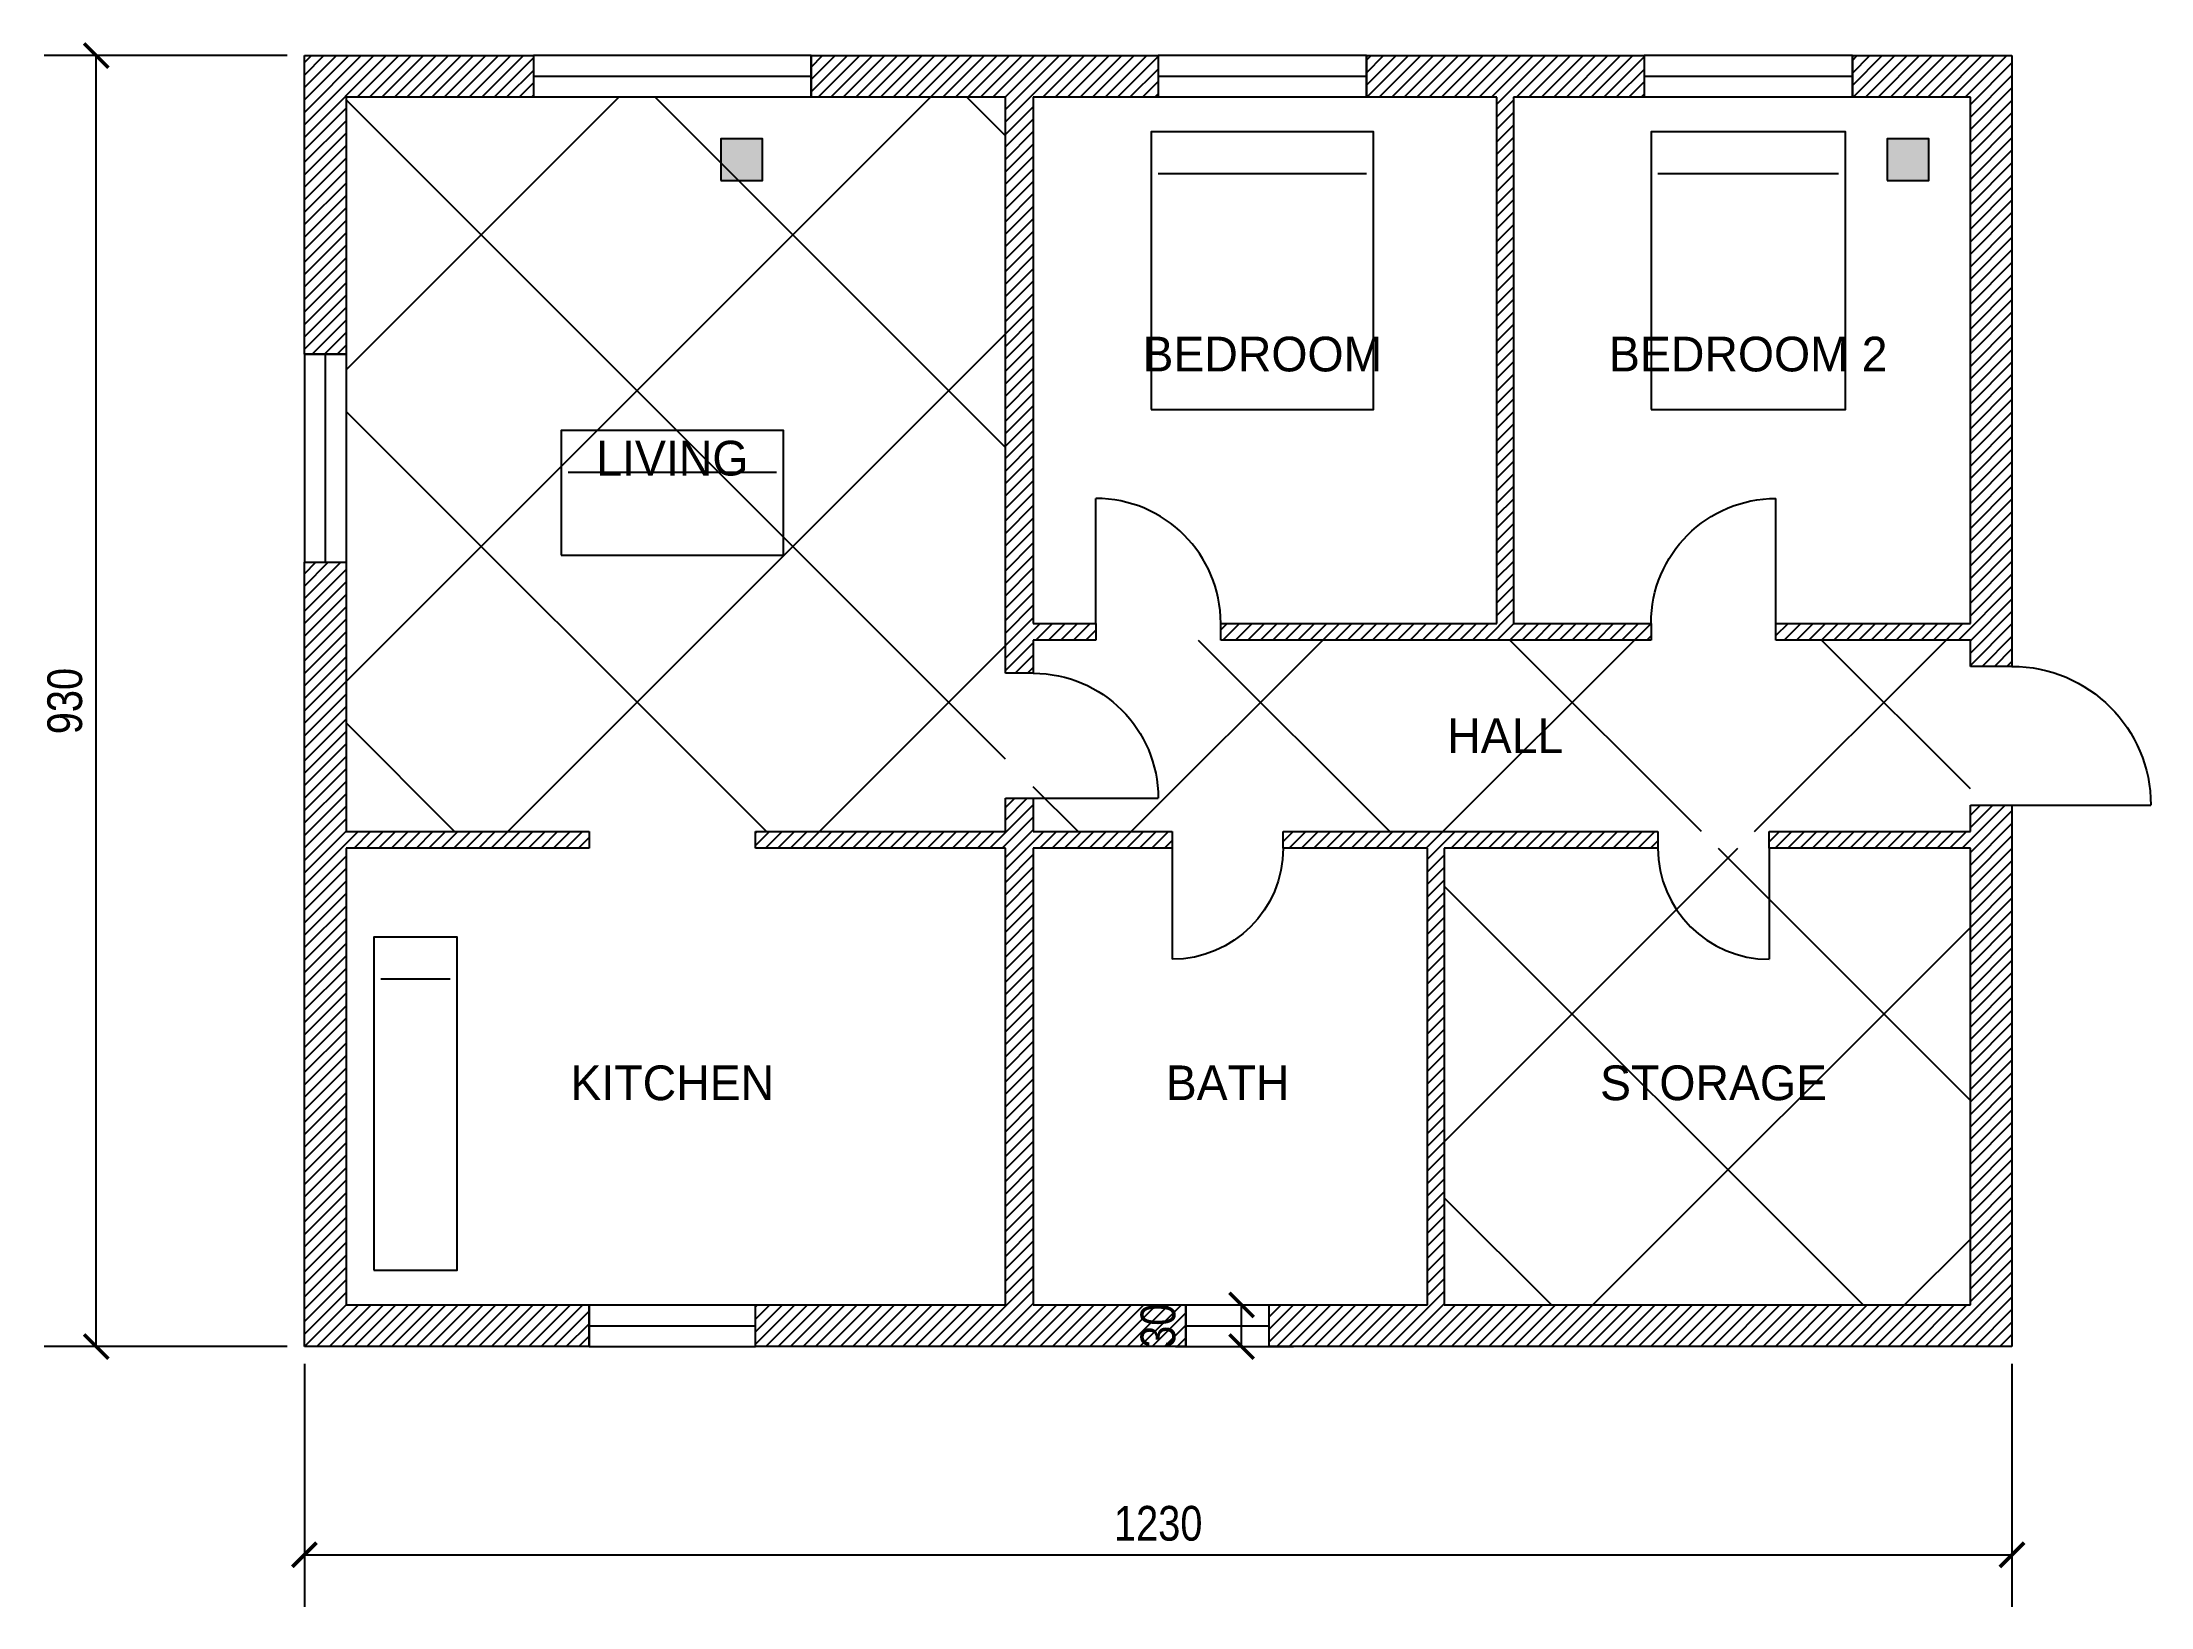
# Model space of a CAD drawing. Header units: metres. Extents: x -2 to 13.2, y -2 to 9.2.
import ezdxf
from ezdxf.enums import TextEntityAlignment as Align

# ---------------------------------------------------------------- set-up
doc = ezdxf.new("R2010")
doc.units = ezdxf.units.M
for name, color, linetype in [('L01', 7, 'Continuous'), ('L02', 7, 'Continuous'), ('L03', 7, 'Continuous'), ('L07', 7, 'Continuous'), ('L08', 7, 'Continuous'), ('L12', 7, 'Continuous'), ('L20', 7, 'Continuous'), ('L21', 7, 'Continuous'), ('L40', 7, 'Continuous')]:
    doc.layers.add(name, color=color, linetype=linetype)
doc.styles.add('OpenSansCondensed-Light', font='OpenSansCondensed-Light.ttf')
doc.dimstyles.new('EZDXF', dxfattribs={"dimtxt": 0.25, "dimasz": 0.175, "dimexe": 0.375, "dimexo": 0.125, "dimgap": 0.1, "dimtad": 1, "dimlfac": 100, "dimzin": 12, "dimdsep": 46, "dimtxsty": 'OpenSansCondensed-Light', "dimblk": 'ARCHTICK', "dimcen": 2.5, "dimazin": 3, "dimtfac": 0.5, "dimtmove": 2, "dimatfit": 3})

# ---------------------------------------------------------------- blocks, each defined once
blk = doc.blocks.new('DOOR_SWING')
blk.add_line((0, 0), (0, 1))
blk.add_arc((0, 0), 1, 0, 90)
blk = doc.blocks.new('WINDOW_3L')
for p, q in [((0, 0.5), (1, 0.5)), ((0, -0.5), (0, 0.5)), ((1, -0.5), (1, 0.5)), ((0, 0), (1, 0)), ((0, -0.5), (1, -0.5))]:
    blk.add_line(p, q)
blk = doc.blocks.new('COLUMN')
blk.add_hatch(color=7).paths.add_polyline_path([(-0.5, -0.5), (0.5, -0.5), (0.5, 0.5), (-0.5, 0.5)])
blk.add_lwpolyline([(-0.5, -0.5), (0.5, -0.5), (0.5, 0.5), (-0.5, 0.5)], close=True)
blk = doc.blocks.new('FURN_160x200')
blk.add_line((-0.75, 0.7), (0.75, 0.7))
blk.add_lwpolyline([(-0.8, -1), (0.8, -1), (0.8, 1), (-0.8, 1)], close=True)
blk = doc.blocks.new('FURN_140x200')
blk.add_line((-0.65, 0.7), (0.65, 0.7))
blk.add_lwpolyline([(-0.7, -1), (0.7, -1), (0.7, 1), (-0.7, 1)], close=True)
blk = doc.blocks.new('FURN_160x90')
blk.add_line((-0.75, 0.15), (0.75, 0.15))
blk.add_lwpolyline([(-0.8, -0.45), (0.8, -0.45), (0.8, 0.45), (-0.8, 0.45)], close=True)
blk = doc.blocks.new('FURN_60x240')
blk.add_line((-0.25, 0.9), (0.25, 0.9))
blk.add_lwpolyline([(-0.3, -1.2), (0.3, -1.2), (0.3, 1.2), (-0.3, 1.2)], close=True)
blk = doc.blocks.new('_ARCHTICK')
at = {"color": 0, "linetype": 'BYBLOCK', "const_width": 0.15}
blk.add_lwpolyline([(-0.5, -0.5), (0.5, 0.5)], dxfattribs=at)

msp = doc.modelspace()

# ---------------------------------------------------------------- hatches: boundary and pattern name
at = {"layer": 'L02'}
h = msp.add_hatch(dxfattribs=at)
h.set_pattern_fill('ANSI31', scale=0.02)
h.paths.add_polyline_path([(-0.15, 8.85), (-0.15, 9), (-0.15, 9.15), (0, 9.15), (0.15, 9.15), (1.5, 9.15), (1.5, 8.85), (0.15, 8.85), (0.15, 7), (-0.15, 7)])
h = msp.add_hatch(dxfattribs=at)
h.set_pattern_fill('ANSI31', scale=0.02)
h.paths.add_polyline_path([(4.9, 9.15), (5.1, 9.15), (6, 9.15), (6, 8.85), (5.1, 8.85), (5.1, 5.06), (5.55, 5.06), (5.55, 4.94), (5.1, 4.94), (5.1, 4.7), (4.9, 4.7), (4.9, 4.94), (4.9, 5.06), (4.9, 8.85), (3.5, 8.85), (3.5, 9.15)])
h = msp.add_hatch(dxfattribs=at)
h.set_pattern_fill('ANSI31', scale=0.02)
h.paths.add_polyline_path([(8.44, 9.15), (8.56, 9.15), (9.5, 9.15), (9.5, 8.85), (8.56, 8.85), (8.56, 5.06), (9.55, 5.06), (9.55, 4.94), (8.56, 4.94), (8.44, 4.94), (6.45, 4.94), (6.45, 5.06), (8.44, 5.06), (8.44, 8.85), (7.5, 8.85), (7.5, 9.15)])
h = msp.add_hatch(dxfattribs=at)
h.set_pattern_fill('ANSI31', scale=0.02)
h.paths.add_polyline_path([(11.85, 9.15), (12, 9.15), (12.15, 9.15), (12.15, 9), (12.15, 8.85), (12.15, 5.06), (12.15, 4.94), (12.15, 4.75), (11.85, 4.75), (11.85, 4.94), (10.45, 4.94), (10.45, 5.06), (11.85, 5.06), (11.85, 8.85), (11, 8.85), (11, 9.15)])
h = msp.add_hatch(dxfattribs=at)
h.set_pattern_fill('ANSI31', scale=0.02)
h.paths.add_polyline_path([(-0.15, 3.44), (-0.15, 3.56), (-0.15, 5.5), (0.15, 5.5), (0.15, 3.56), (1.9, 3.56), (1.9, 3.44), (0.15, 3.44), (0.15, 0.15), (1.9, 0.15), (1.9, -0.15), (0.15, -0.15), (0, -0.15), (-0.15, -0.15), (-0.15, 0), (-0.15, 0.15)])
h = msp.add_hatch(dxfattribs=at)
h.set_pattern_fill('ANSI31', scale=0.02)
h.paths.add_polyline_path([(5.1, -0.15), (4.9, -0.15), (3.1, -0.15), (3.1, 0.15), (4.9, 0.15), (4.9, 3.44), (3.1, 3.44), (3.1, 3.56), (4.9, 3.56), (4.9, 3.8), (5.1, 3.8), (5.1, 3.56), (6.1, 3.56), (6.1, 3.44), (5.1, 3.44), (5.1, 0.15), (6.2, 0.15), (6.2, -0.15)])
h = msp.add_hatch(dxfattribs=at)
h.set_pattern_fill('ANSI31', scale=0.02)
h.paths.add_polyline_path([(12.15, 3.56), (12.15, 3.44), (12.15, 0.15), (12.15, 0), (12.15, -0.15), (12, -0.15), (11.85, -0.15), (8.06, -0.15), (7.94, -0.15), (6.8, -0.15), (6.8, 0.15), (7.94, 0.15), (7.94, 3.44), (6.9, 3.44), (6.9, 3.56), (7.94, 3.56), (8.06, 3.56), (9.6, 3.56), (9.6, 3.44), (8.06, 3.44), (8.06, 0.15), (11.85, 0.15), (11.85, 3.44), (10.4, 3.44), (10.4, 3.56), (11.85, 3.56), (11.85, 3.75), (12.15, 3.75)])
at = {"layer": 'L40'}
h = msp.add_hatch(dxfattribs=at)
h.set_pattern_fill('ANSI37', scale=0.5)
h.paths.add_polyline_path([(0.15, 8.85), (4.9, 8.85), (4.9, 5.06), (4.9, 4.94), (4.9, 3.56), (0.15, 3.56)])
h = msp.add_hatch(dxfattribs=at)
h.set_pattern_fill('ANSI37', scale=0.5)
h.paths.add_polyline_path([(5.1, 3.56), (5.1, 4.94), (8.44, 4.94), (8.56, 4.94), (11.85, 4.94), (11.85, 3.56), (8.06, 3.56), (7.94, 3.56)])
h = msp.add_hatch(dxfattribs=at)
h.set_pattern_fill('ANSI37', scale=0.5)
h.paths.add_polyline_path([(11.85, 3.44), (11.85, 0.15), (8.06, 0.15), (8.06, 3.44)])

# ---------------------------------------------------------------- linework, layer by layer
at = {"layer": 'L01'}
for p, q in [((-0.15, 7), (-0.15, 9.15)), ((-0.15, 7), (-0.15, 9.15)), ((-0.15, 9.15), (1.5, 9.15)), ((-0.15, 9.15), (1.5, 9.15)), ((1.5, 9.15), (1.5, 8.85)), ((3.5, 9.15), (6, 9.15)), ((3.5, 8.85), (3.5, 9.15)), ((3.5, 8.9536), (3.5, 9.14498)), ((6, 9.15), (6, 8.85)), ((6, 9.12918), (6, 8.90738)), ((7.5, 9.15), (9.5, 9.15)), ((7.5, 8.85), (7.5, 9.15)), ((9.5, 9.15), (9.5, 8.85)), ((11, 9.15), (12.15, 9.15)), ((11, 8.85), (11, 9.15)), ((11.01315, 9.15), (12.00613, 9.15)), ((12.15, 9.15), (12.15, 4.75)), ((1.5, 8.85), (0.15, 8.85)), ((1.5, 8.85), (0.15, 8.85)), ((0.15, 8.85), (0.15, 7)), ((4.9, 8.85), (3.5, 8.85)), ((4.9, 4.7), (4.9, 8.85)), ((6, 8.85), (5.1, 8.85)), ((6, 8.85), (5.1, 8.85)), ((5.1, 8.85), (5.1, 5.06)), ((8.44, 8.85), (7.5, 8.85)), ((8.44, 5.06), (8.44, 8.85)), ((9.5, 8.85), (8.56, 8.85)), ((8.56, 8.85), (8.56, 5.06)), ((8.56, 8.85), (8.56, 5.06)), ((11.85, 8.85), (11, 8.85)), ((11.85, 5.06), (11.85, 8.85)), ((0.15, 7), (-0.15, 7)), ((-0.15, -0.15), (-0.15, 5.5)), ((-0.15, 5.5), (0.15, 5.5)), ((0.15, 5.5), (0.15, 3.56)), ((5.1, 5.06), (5.55, 5.06)), ((5.1, 5.06), (5.55, 5.06)), ((5.55, 5.06), (5.55, 4.94)), ((6.45, 4.94), (6.45, 5.06)), ((6.45, 5.06), (8.44, 5.06)), ((8.56, 5.06), (9.55, 5.06)), ((8.56, 5.06), (9.55, 5.06)), ((9.55, 5.06), (9.55, 4.94)), ((10.45, 4.94), (10.45, 5.06)), ((10.45, 5.06), (11.85, 5.06)), ((5.55, 4.94), (5.1, 4.94)), ((5.1, 4.94), (5.1, 4.7)), ((9.55, 4.94), (6.45, 4.94)), ((9.02626, 4.94), (7.51957, 4.94)), ((11.85, 4.94), (10.45, 4.94)), ((11.71243, 4.94), (10.62098, 4.94)), ((11.85, 4.75), (11.85, 4.94)), ((11.85, 4.75), (11.85, 4.94)), ((12.15, 4.75), (11.85, 4.75)), ((12.09507, 4.75), (11.91322, 4.75)), ((5.1, 4.7), (4.9, 4.7)), ((4.9, 3.56), (4.9, 3.8)), ((4.9, 3.8), (5.1, 3.8)), ((5.1, 3.8), (5.1, 3.56)), ((11.85, 3.56), (11.85, 3.75)), ((11.85, 3.75), (12.15, 3.75)), ((11.85491, 3.75), (12.07403, 3.75)), ((12.15, 3.75), (12.15, -0.15)), ((0.15, 3.56), (1.9, 3.56)), ((1.9, 3.56), (1.9, 3.44)), ((3.1, 3.44), (3.1, 3.56)), ((3.1, 3.56), (4.9, 3.56)), ((5.1, 3.56), (6.1, 3.56)), ((6.1, 3.56), (6.1, 3.44)), ((6.9, 3.44), (6.9, 3.56)), ((6.9, 3.56), (9.6, 3.56)), ((9.6, 3.56), (9.6, 3.44)), ((10.4, 3.44), (10.4, 3.56)), ((10.4, 3.56), (11.85, 3.56)), ((1.9, 3.44), (0.15, 3.44)), ((0.15, 3.44), (0.15, 0.15)), ((0.15, 3.44), (0.15, 0.15)), ((4.9, 3.44), (3.1, 3.44)), ((4.63467, 3.44), (3.59216, 3.44)), ((4.9, 0.15), (4.9, 3.44)), ((4.9, 0.15), (4.9, 3.44)), ((6.1, 3.44), (5.1, 3.44)), ((5.1, 3.44), (5.1, 0.15)), ((7.94, 3.44), (6.9, 3.44)), ((7.94, 0.15), (7.94, 3.44)), ((9.6, 3.44), (8.06, 3.44)), ((8.06, 3.44), (8.06, 0.15)), ((8.06, 3.44), (8.06, 0.15)), ((11.85, 3.44), (10.4, 3.44)), ((11.85, 3.44), (10.4, 3.44)), ((11.85, 0.15), (11.85, 3.44)), ((11.85, 1.02766), (11.85, 2.46269)), ((0.15, 0.15), (1.9, 0.15)), ((1.9, 0.15), (1.9, -0.15)), ((3.1, -0.15), (3.1, 0.15)), ((3.1, 0.15), (4.9, 0.15)), ((3.1, -0.00753), (3.1, 0.09456)), ((5.1, 0.15), (6.2, 0.15)), ((5.1, 0.15), (6.2, 0.15)), ((6.2, 0.15), (6.2, -0.15)), ((6.8, -0.15), (6.8, 0.15)), ((6.8, 0.15), (7.94, 0.15)), ((6.8, -0.13632), (6.8, 0.05111)), ((8.06, 0.15), (11.85, 0.15)), ((9.9488, 0.15), (10.2611, 0.15)), ((1.9, -0.15), (-0.15, -0.15)), ((6.2, -0.15), (3.1, -0.15)), ((12.15, -0.15), (6.8, -0.15)), ((10.01742, -0.15), (7.17532, -0.15))]:
    msp.add_line(p, q, dxfattribs=at)

# ---------------------------------------------------------------- block references
at = {"layer": 'L03', "xscale": 0.3, "yscale": 0.3}
for p in [(3, 8.4), (11.4, 8.4)]:
    msp.add_blockref('COLUMN', p, dxfattribs=at)
at = {"layer": 'L07'}
for p, xscale, yscale in [((5.55, 5.06), 0.9, 0.9), ((6.1, 3.44), 0.8, -0.8)]:
    msp.add_blockref('DOOR_SWING', p, dxfattribs=dict(at, xscale=xscale, yscale=yscale))
for p, xscale, yscale, rotation in [((10.45, 5.06), 0.9, -0.9, -180), ((5.1, 3.8), 0.9, -0.9, 90), ((10.4, 3.44), 0.8, 0.8, -180)]:
    msp.add_blockref('DOOR_SWING', p, dxfattribs=dict(at, xscale=xscale, yscale=yscale, rotation=rotation))
at = {"layer": 'L07', "yscale": -1, "rotation": 90}
msp.add_blockref('DOOR_SWING', (12.15, 3.75), dxfattribs=at)
at = {"layer": 'L08', "yscale": 0.3}
for p, xscale, rotation in [((3.5, 9), 2, 180), ((7.5, 9), 1.5, 180), ((11, 9), 1.5, 180), ((0, 7), 1.5, -90)]:
    msp.add_blockref('WINDOW_3L', p, dxfattribs=dict(at, xscale=xscale, rotation=rotation))
for p, xscale in [((1.9, 0), 1.2), ((6.2, 0), 0.6)]:
    msp.add_blockref('WINDOW_3L', p, dxfattribs=dict(at, xscale=xscale))
at = {"layer": 'L12'}
for name, p in [('FURN_160x200', (6.75, 7.6)), ('FURN_140x200', (10.25, 7.6)), ('FURN_160x90', (2.5, 6)), ('FURN_60x240', (0.65, 1.6))]:
    msp.add_blockref(name, p, dxfattribs=at)

# ---------------------------------------------------------------- texts
at = {"layer": 'L20'}
for s, p in [('BEDROOM', (6.75, 7)), ('BEDROOM 2', (10.25, 7)), ('LIVING', (2.5, 6.25)), ('HALL', (8.5, 4.25)), ('KITCHEN', (2.5, 1.75)), ('BATH', (6.5, 1.75)), ('STORAGE', (10, 1.75))]:
    msp.add_text(s, height=0.25, dxfattribs=at).set_placement(p, align=Align.MIDDLE_CENTER)

# ---------------------------------------------------------------- dimensions: what is measured, and where the dimension line sits
at = {"layer": 'L21'}
for base, p1, p2 in [((-1.65, -0.15), (-0.15, -0.15), (-0.15, 9.15)), ((6.6, -0.15), (6, -0.15), (6, 0.15))]:
    msp.add_linear_dim(base=base, p1=p1, p2=p2, angle=90, dimstyle='EZDXF', dxfattribs=at).render()
msp.add_linear_dim(base=(-0.15, -1.65), p1=(-0.15, -0.15), p2=(12.15, -0.15), dimstyle='EZDXF', dxfattribs=at).render()

doc.saveas('drawing.dxf')
